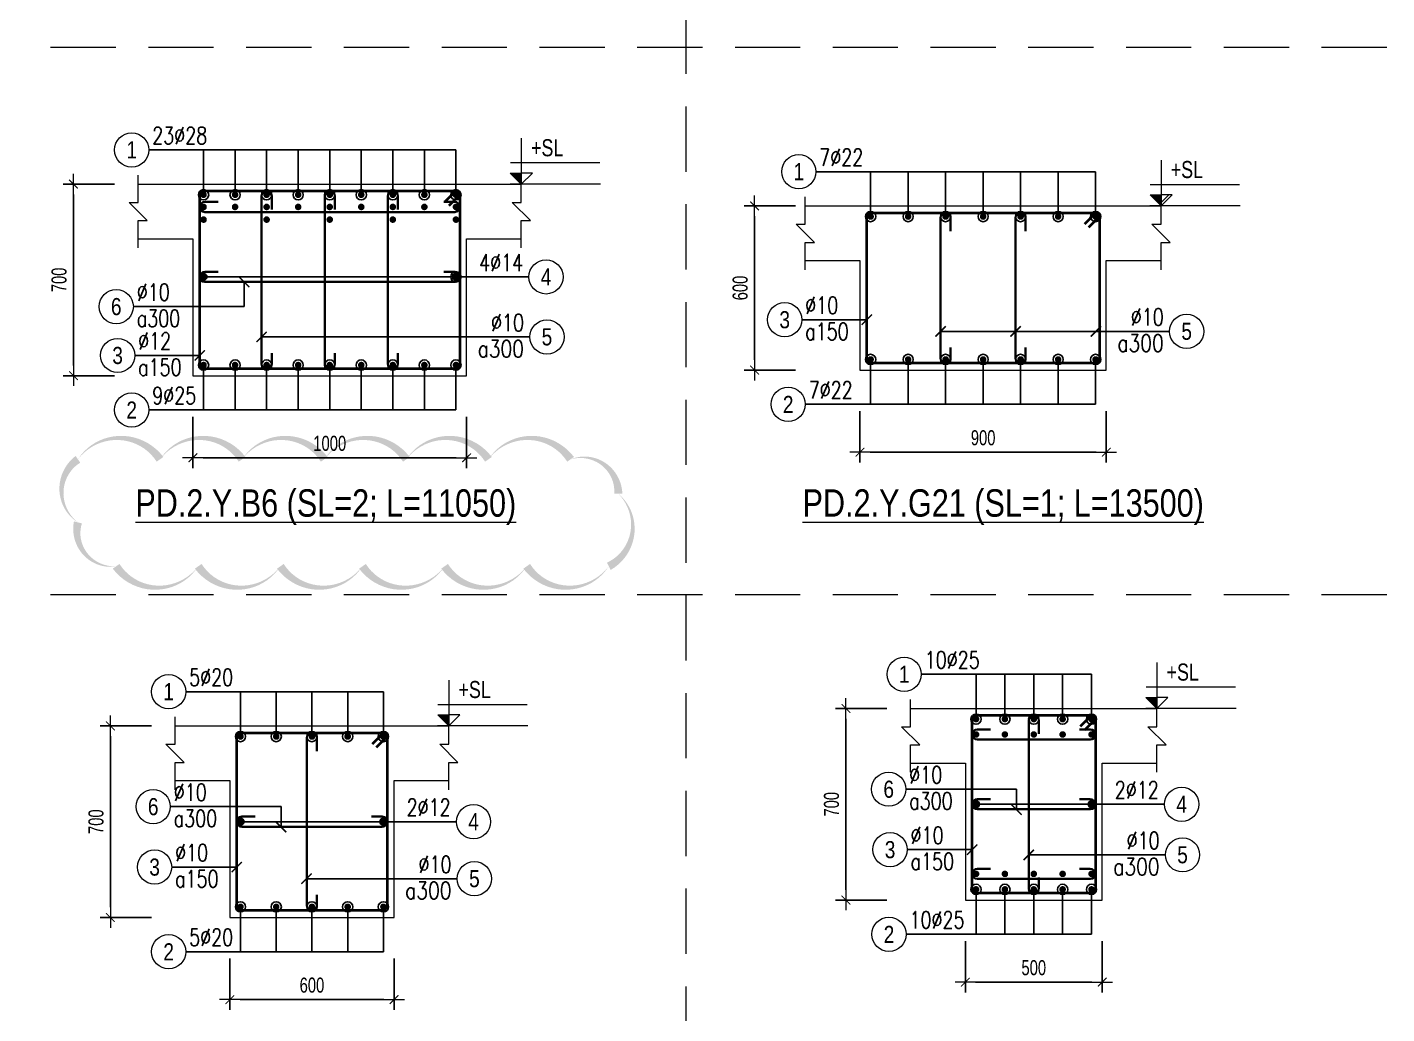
# Model space of a CAD drawing. Header units: millimetres. Extents: x 0 to 264070, y -218202 to 27271.
# Drawn here: x 259103 to 264070, y -177454 to -173849 of the extents above; entities that cross this region are included whole.
import ezdxf
from ezdxf.enums import TextEntityAlignment as Align

# ---------------------------------------------------------------- set-up
doc = ezdxf.new("R2010")
doc.units = ezdxf.units.MM
doc.header["$PDMODE"] = 3
doc.linetypes.add('HIDDEN2', pattern=[4.762499999999999, 3.175, -1.5875])
doc.layers.get('0').update_dxf_attribs({"lineweight": 20})
doc.layers.get('Defpoints').update_dxf_attribs({"color": 151, "lineweight": 9})
doc.layers.add('2020-08-14', color=6, linetype='Continuous', lineweight=20, plot=False)
for name, color, linetype, lineweight in [('NDC_S_ANNO', 7, 'Continuous', 20), ('NDC_S_CONTINUOUS', 3, 'Continuous', 20), ('NDC_S_DIM', 1, 'Continuous', 15), ('NDC_S_HIDDEN', 8, 'HIDDEN2', 13), ('NDC_S_REBAR', 4, 'Continuous', 35), ('NDC_S_STIRRUP', 4, 'Continuous', 40), ('NDC_S_TEXT SYMBOL', 7, 'Continuous', 20), ('NDC_S_THIN LINE', 8, 'Continuous', 9), ('NDC_S_VN TEXT', 7, 'Continuous', 20)]:
    doc.layers.add(name, color=color, linetype=linetype, lineweight=lineweight)
doc.styles.add('ARIAL', font='arial.ttf', dxfattribs={"width": 0.8})
doc.styles.add('NDC_ANNO', font='', dxfattribs={"width": 0.8})
doc.styles.add('NDC_DIM', font='', dxfattribs={"width": 0.75})
doc.styles.add('NDC_EN TXT', font='romans.shx', dxfattribs={"width": 0.8})
doc.styles.get('NDC_ANNO').set_extended_font_data('Dotum')
doc.styles.get('NDC_DIM').set_extended_font_data('Dotum')
doc.dimstyles.new('NDC_dim_25', dxfattribs={"dimscale": 25, "dimtxt": 2.2, "dimasz": 1.5, "dimexe": 1.5, "dimexo": 2.5, "dimgap": 1, "dimtad": 1, "dimdec": 0, "dimzin": 0, "dimdsep": 46, "dimtxsty": 'NDC_DIM', "dimblk": 'DIMMARK', "dimcen": 0.09, "dimdle": 1.2, "dimclrd": 1, "dimclre": 1, "dimclrt": 3, "dimadec": 0, "dimazin": 0, "dimtfac": 1, "dimtdec": 0, "dimtix": 1, "dimtofl": 0, "dimtmove": 0, "dimatfit": 3, "dimfxl": 6, "dimfxlon": 1, "dimtolj": 1, "dimtzin": 0, "dimarcsym": 0})

# ---------------------------------------------------------------- blocks, each defined once
blk = doc.blocks.new('kata_block_TD')
at = {"color": 6, "linetype": 'ByBlock', "lineweight": -2, "style": 'ARIAL', "width": 0.8}
blk.add_attdef('SECTDET2', text='', height=5, dxfattribs=at).set_placement((0, 7.970649532882817), align=Align.CENTER)
at = {"color": 0, "linetype": 'ByBlock', "lineweight": -2, "style": 'ARIAL', "width": 0.8}
blk.add_attdef('SECTDET1', text='', height=5, dxfattribs=at).set_placement((0, 1.470649532882817), align=Align.CENTER)
at = {"color": 3, "lineweight": 25, "style": 'ARIAL', "width": 0.8}
blk.add_attdef('SSCALE', text='', height=2.5, dxfattribs=at).set_placement((0, -3.998868953555331), align=Align.CENTER)
blk = doc.blocks.new('DIMMARK')
at = {"layer": 'NDC_S_DIM', "color": 1}
blk.add_line((-1.5, 0), (1, 0), dxfattribs=at)
at = {"layer": 'NDC_S_DIM', "color": 2, "const_width": 0.1}
blk.add_lwpolyline([(-0.4242640687119285, -0.4242640687119285), (0.4242640687119285, 0.4242640687119285)], dxfattribs=at)
blk = doc.blocks.new('kata_block_THEP')
at = {"layer": 'NDC_S_REBAR', "color": 0}
for p, q in [((-0.5, 0), (0.5, 0)), ((-0.3535533905960619, 0.353553390592424), (0.3535533905960619, -0.353553390592424)), ((0.3535533905960619, 0.353553390592424), (-0.3535533905960619, -0.353553390592424)), ((0, 0.5), (0, -0.5))]:
    blk.add_line(p, q, dxfattribs=at)
at = {"layer": 'NDC_S_REBAR', "color": 0, "const_width": 0.08333333333333334}
blk.add_lwpolyline([(-0.5, -1.818989403545856e-12, 1), (0.5000000000145519, -1.818989403545856e-12, 1), (-0.5, -1.818989403545856e-12, 1)], format="xyb", dxfattribs=at)
blk = doc.blocks.new('*D569')
at = {"layer": 'Defpoints', "color": 0, "transparency": 16777216}
for p in [(262266.1835062182, -174501.6922493996), (261760.1835062182, -175101.6922493996), (262266.1835062182, -175101.6922493996)]:
    blk.add_point(p, dxfattribs=at)
at = {"layer": 'NDC_S_DIM', "color": 1, "lineweight": -2, "transparency": 16777216}
for p, q in [((261910.1835062182, -174501.6922493996), (261722.6835062182, -174501.6922493996)), ((261760.1835062182, -174539.1922493996), (261760.1835062182, -175064.1922493996)), ((261910.1835062182, -175101.6922493996), (261722.6835062182, -175101.6922493996))]:
    blk.add_line(p, q, dxfattribs=at)
at = {"layer": 'NDC_S_DIM', "color": 1, "lineweight": -2, "transparency": 16777216, "xscale": 37.5, "yscale": 37.5, "zscale": 37.5}
for p, rotation in [((261760.1835062182, -174501.6922493996), 90), ((261760.1835062182, -175101.6922493996), 270)]:
    blk.add_blockref('DIMMARK', p, dxfattribs=dict(at, rotation=rotation))
at = {"layer": 'NDC_S_DIM', "color": 3, "transparency": 16777216, "insert": (261707.6835062182, -174801.6922493996), "char_height": 55.00000000000001, "attachment_point": 5, "rotation": 90, "style": 'NDC_DIM'}
blk.add_mtext('\\A1;600', dxfattribs=at)
blk = doc.blocks.new('*D570')
at = {"layer": 'Defpoints', "color": 0, "transparency": 16777216}
for p in [(262145.1677526822, -175101.6922493996), (263045.1677526822, -175101.6922493996), (263045.1677526822, -175401.6922493996)]:
    blk.add_point(p, dxfattribs=at)
at = {"layer": 'NDC_S_DIM', "color": 1, "lineweight": -2, "transparency": 16777216}
for p, q in [((262145.1677526822, -175251.6922493996), (262145.1677526822, -175439.1922493996)), ((263045.1677526822, -175251.6922493996), (263045.1677526822, -175439.1922493996)), ((262182.6677526822, -175401.6922493996), (263007.6677526822, -175401.6922493996))]:
    blk.add_line(p, q, dxfattribs=at)
at = {"layer": 'NDC_S_DIM', "color": 1, "lineweight": -2, "transparency": 16777216, "xscale": 37.5, "yscale": 37.5, "zscale": 37.5, "rotation": 180}
blk.add_blockref('DIMMARK', (262145.1677526822, -175401.6922493996), dxfattribs=at)
at = {"layer": 'NDC_S_DIM', "color": 1, "lineweight": -2, "transparency": 16777216, "xscale": 37.5, "yscale": 37.5, "zscale": 37.5}
blk.add_blockref('DIMMARK', (263045.1677526822, -175401.6922493996), dxfattribs=at)
at = {"layer": 'NDC_S_DIM', "color": 3, "transparency": 16777216, "insert": (262595.1677526822, -175349.1922493996), "char_height": 55.00000000000001, "attachment_point": 5, "style": 'NDC_DIM'}
blk.add_mtext('\\A1;900', dxfattribs=at)
blk = doc.blocks.new('kata_block_CT')
at = {"layer": 'NDC_S_ANNO'}
blk.add_hatch(color=3, dxfattribs=at).paths.add_polyline_path([(0, 1.596954857557648), (-1.612010908633238, 1.596954857557648), (0, 0)])
at = {"layer": 'NDC_S_ANNO', "ltscale": 50}
h = blk.add_hatch(dxfattribs=at)
h.set_pattern_fill('ANSI31', color=256, scale=1.406250541793835, style=0)
h.set_pattern_definition([(45.00000000000001, (0, 5.456968210637569e-12), (-3.157122508925224, 3.157122508925225), [])])
h.paths.add_polyline_path([(0, 1.596954857557648), (0, 0), (1.612010908924276, 1.596954857557648)])
for p, q in [((-1.592704896858777, 3.140833880479477), (11.46947077315417, 3.140833880479477)), ((11.56125648126181, 5.456968210637569e-12), (-1.63869572513795, 5.456968210637569e-12))]:
    blk.add_line(p, q, dxfattribs=at)
for points in [[(0, 6.69495074864426), (0, 0)], [(0, 0), (-1.612010908924276, 1.596954857557648), (0, 1.596954857557648)], [(0, 0), (1.612010908924276, 1.596954857557648), (0, 1.596954857557648)]]:
    blk.add_lwpolyline(points, dxfattribs=at)
at = {"layer": 'NDC_S_ANNO', "color": 8, "ltscale": 50}
blk.add_lwpolyline([(0, 0), (-1.612010908633238, 1.596954857557648), (0, 1.596954857557648)], dxfattribs=at)
at = {"layer": 'NDC_S_TEXT SYMBOL', "color": 3, "style": 'NDC_ANNO', "width": 0.8}
blk.add_attdef('CT', (1.409564409346785, 4.068271311703938), '', height=2.5, dxfattribs=at)
blk = doc.blocks.new('*U321')
blk.add_circle((2.5, 0), 2.5)
at = {"layer": 'NDC_S_VN TEXT', "color": 3, "style": 'NDC_EN TXT'}
for tag, width, p in [('DK2', 0.75, (-0.85, 0.8455043070534884)), ('KC2', 0.8, (-0.85, -2.972544307831413))]:
    blk.add_attdef(tag, text='', height=2.5, dxfattribs=dict(at, width=width)).set_placement(p, align=Align.RIGHT)
at = {"layer": 'NDC_S_VN TEXT', "color": 7, "style": 'ARIAL', "width": 0.8}
blk.add_attdef('SH3', text='', height=2.5, dxfattribs=at).set_placement((2.5, 0), align=Align.MIDDLE)
blk = doc.blocks.new('*U241')
blk.add_circle((-2.5, 0), 2.5)
at = {"layer": 'NDC_S_VN TEXT', "color": 3, "style": 'NDC_EN TXT', "width": 0.75}
for tag, p in [('DK1', (0.5, 0.8455043070534884)), ('KC1', (0.5, -2.972544307831413))]:
    blk.add_attdef(tag, p, '', height=2.5, dxfattribs=at)
at = {"layer": 'NDC_S_VN TEXT', "color": 7, "style": 'ARIAL', "width": 0.8}
blk.add_attdef('SH2', text='', height=2.5, dxfattribs=at).set_placement((-2.5, 0), align=Align.MIDDLE)
blk = doc.blocks.new('*U240')
blk.add_circle((-2.5, 0), 2.5)
at = {"layer": 'NDC_S_VN TEXT', "color": 3, "style": 'NDC_EN TXT', "width": 0.75}
blk.add_attdef('DK1', (0.5, 0.8455043070534884), '', height=2.5, dxfattribs=at)
at = {"layer": 'NDC_S_VN TEXT', "color": 7, "style": 'ARIAL', "width": 0.8}
blk.add_attdef('SH2', text='', height=2.5, dxfattribs=at).set_placement((-2.5, 0), align=Align.MIDDLE)
blk = doc.blocks.new('*D577')
at = {"layer": 'Defpoints', "color": 0, "transparency": 16777216}
for p in [(259843.0590157719, -177101.6922493973), (260443.0590157719, -177101.6922493973), (260443.0590157719, -177401.6922493973)]:
    blk.add_point(p, dxfattribs=at)
at = {"layer": 'NDC_S_DIM', "color": 1, "lineweight": -2, "transparency": 16777216}
for p, q in [((259843.0590157719, -177251.6922493973), (259843.0590157719, -177439.1922493973)), ((260443.0590157719, -177251.6922493973), (260443.0590157719, -177439.1922493973)), ((259880.5590157719, -177401.6922493973), (260405.5590157719, -177401.6922493973))]:
    blk.add_line(p, q, dxfattribs=at)
at = {"layer": 'NDC_S_DIM', "color": 1, "lineweight": -2, "transparency": 16777216, "xscale": 37.5, "yscale": 37.5, "zscale": 37.5, "rotation": 180}
blk.add_blockref('DIMMARK', (259843.0590157719, -177401.6922493973), dxfattribs=at)
at = {"layer": 'NDC_S_DIM', "color": 1, "lineweight": -2, "transparency": 16777216, "xscale": 37.5, "yscale": 37.5, "zscale": 37.5}
blk.add_blockref('DIMMARK', (260443.0590157719, -177401.6922493973), dxfattribs=at)
at = {"layer": 'NDC_S_DIM', "color": 3, "transparency": 16777216, "insert": (260143.0590157719, -177349.1922493973), "char_height": 55.00000000000001, "attachment_point": 5, "style": 'NDC_DIM'}
blk.add_mtext('\\A1;600', dxfattribs=at)
blk = doc.blocks.new('*D578')
at = {"layer": 'Defpoints', "color": 0, "transparency": 16777216}
for p in [(259912.7321403162, -176401.6922493973), (259406.7321403162, -177101.6922493973), (259912.7321403162, -177101.6922493973)]:
    blk.add_point(p, dxfattribs=at)
at = {"layer": 'NDC_S_DIM', "color": 1, "lineweight": -2, "transparency": 16777216}
for p, q in [((259556.7321403162, -176401.6922493973), (259369.2321403162, -176401.6922493973)), ((259406.7321403162, -176439.1922493973), (259406.7321403162, -177064.1922493973)), ((259556.7321403162, -177101.6922493973), (259369.2321403162, -177101.6922493973))]:
    blk.add_line(p, q, dxfattribs=at)
at = {"layer": 'NDC_S_DIM', "color": 1, "lineweight": -2, "transparency": 16777216, "xscale": 37.5, "yscale": 37.5, "zscale": 37.5}
for p, rotation in [((259406.7321403162, -176401.6922493973), 90), ((259406.7321403162, -177101.6922493973), 270)]:
    blk.add_blockref('DIMMARK', p, dxfattribs=dict(at, rotation=rotation))
at = {"layer": 'NDC_S_DIM', "color": 3, "transparency": 16777216, "insert": (259354.2321403163, -176751.6922493973), "char_height": 55.00000000000001, "attachment_point": 5, "rotation": 90, "style": 'NDC_DIM'}
blk.add_mtext('\\A1;700', dxfattribs=at)
blk = doc.blocks.new('*U239')
blk.add_circle((2.5, 0), 2.5)
at = {"layer": 'NDC_S_VN TEXT', "color": 3, "style": 'NDC_EN TXT', "width": 0.75}
blk.add_attdef('DK2', text='', height=2.5, dxfattribs=at).set_placement((-0.85, 0.8455043070534884), align=Align.RIGHT)
at = {"layer": 'NDC_S_VN TEXT', "color": 7, "style": 'ARIAL', "width": 0.8}
blk.add_attdef('SH3', text='', height=2.5, dxfattribs=at).set_placement((2.5, 0), align=Align.MIDDLE)
blk = doc.blocks.new('*D750')
at = {"layer": 'Defpoints', "color": 0, "transparency": 16777216}
for p in [(262530.1817572876, -177037.986187383), (263030.1817572876, -177037.986187383), (263030.1817572876, -177337.986187383)]:
    blk.add_point(p, dxfattribs=at)
at = {"layer": 'NDC_S_DIM', "color": 1, "lineweight": -2, "transparency": 16777216}
for p, q in [((262530.1817572876, -177187.986187383), (262530.1817572876, -177375.486187383)), ((263030.1817572876, -177187.986187383), (263030.1817572876, -177375.486187383)), ((262567.6817572876, -177337.986187383), (262992.6817572876, -177337.986187383))]:
    blk.add_line(p, q, dxfattribs=at)
at = {"layer": 'NDC_S_DIM', "color": 1, "lineweight": -2, "transparency": 16777216, "xscale": 37.5, "yscale": 37.5, "zscale": 37.5, "rotation": 180}
blk.add_blockref('DIMMARK', (262530.1817572876, -177337.986187383), dxfattribs=at)
at = {"layer": 'NDC_S_DIM', "color": 1, "lineweight": -2, "transparency": 16777216, "xscale": 37.5, "yscale": 37.5, "zscale": 37.5}
blk.add_blockref('DIMMARK', (263030.1817572876, -177337.986187383), dxfattribs=at)
at = {"layer": 'NDC_S_DIM', "color": 3, "transparency": 16777216, "insert": (262780.1817572876, -177285.486187383), "char_height": 55.00000000000001, "attachment_point": 5, "style": 'NDC_DIM'}
blk.add_mtext('\\A1;500', dxfattribs=at)
blk = doc.blocks.new('*D751')
at = {"layer": 'Defpoints', "color": 0, "transparency": 16777216}
for p in [(262599.854881832, -176337.986187383), (262093.854881832, -177037.986187383), (262599.854881832, -177037.986187383)]:
    blk.add_point(p, dxfattribs=at)
at = {"layer": 'NDC_S_DIM', "color": 1, "lineweight": -2, "transparency": 16777216}
for p, q in [((262243.854881832, -176337.986187383), (262056.354881832, -176337.986187383)), ((262093.854881832, -176375.486187383), (262093.854881832, -177000.486187383)), ((262243.854881832, -177037.986187383), (262056.354881832, -177037.986187383))]:
    blk.add_line(p, q, dxfattribs=at)
at = {"layer": 'NDC_S_DIM', "color": 1, "lineweight": -2, "transparency": 16777216, "xscale": 37.5, "yscale": 37.5, "zscale": 37.5}
for p, rotation in [((262093.854881832, -176337.986187383), 90), ((262093.854881832, -177037.986187383), 270)]:
    blk.add_blockref('DIMMARK', p, dxfattribs=dict(at, rotation=rotation))
at = {"layer": 'NDC_S_DIM', "color": 3, "transparency": 16777216, "insert": (262041.354881832, -176687.986187383), "char_height": 55.00000000000001, "attachment_point": 5, "rotation": 90, "style": 'NDC_DIM'}
blk.add_mtext('\\A1;700', dxfattribs=at)
blk = doc.blocks.new('*D924')
at = {"layer": 'Defpoints', "color": 0, "transparency": 16777216}
for p in [(259707.9868577723, -175122.1184433105), (260707.9868577723, -175122.1184433105), (260707.9868577723, -175422.1184433105)]:
    blk.add_point(p, dxfattribs=at)
at = {"layer": 'NDC_S_DIM', "color": 1, "lineweight": -2, "transparency": 16777216}
for p, q in [((259707.9868577723, -175272.1184433105), (259707.9868577723, -175459.6184433105)), ((260707.9868577723, -175272.1184433105), (260707.9868577723, -175459.6184433105)), ((259745.4868577723, -175422.1184433105), (260670.4868577723, -175422.1184433105))]:
    blk.add_line(p, q, dxfattribs=at)
at = {"layer": 'NDC_S_DIM', "color": 1, "lineweight": -2, "transparency": 16777216, "xscale": 37.5, "yscale": 37.5, "zscale": 37.5, "rotation": 180}
blk.add_blockref('DIMMARK', (259707.9868577723, -175422.1184433105), dxfattribs=at)
at = {"layer": 'NDC_S_DIM', "color": 1, "lineweight": -2, "transparency": 16777216, "xscale": 37.5, "yscale": 37.5, "zscale": 37.5}
blk.add_blockref('DIMMARK', (260707.9868577723, -175422.1184433105), dxfattribs=at)
at = {"layer": 'NDC_S_DIM', "color": 3, "transparency": 16777216, "insert": (260207.9868577723, -175369.6184433105), "char_height": 55.00000000000001, "attachment_point": 5, "style": 'NDC_DIM'}
blk.add_mtext('\\A1;1000', dxfattribs=at)
blk = doc.blocks.new('*D925')
at = {"layer": 'Defpoints', "color": 0, "transparency": 16777216}
for p in [(259777.6599823166, -174422.1184433105), (259271.6599823166, -175122.1184433105), (259777.6599823166, -175122.1184433105)]:
    blk.add_point(p, dxfattribs=at)
at = {"layer": 'NDC_S_DIM', "color": 1, "lineweight": -2, "transparency": 16777216}
for p, q in [((259421.6599823166, -174422.1184433105), (259234.1599823166, -174422.1184433105)), ((259271.6599823166, -174459.6184433105), (259271.6599823166, -175084.6184433105)), ((259421.6599823166, -175122.1184433105), (259234.1599823166, -175122.1184433105))]:
    blk.add_line(p, q, dxfattribs=at)
at = {"layer": 'NDC_S_DIM', "color": 1, "lineweight": -2, "transparency": 16777216, "xscale": 37.5, "yscale": 37.5, "zscale": 37.5}
for p, rotation in [((259271.6599823166, -174422.1184433105), 90), ((259271.6599823166, -175122.1184433105), 270)]:
    blk.add_blockref('DIMMARK', p, dxfattribs=dict(at, rotation=rotation))
at = {"layer": 'NDC_S_DIM', "color": 3, "transparency": 16777216, "insert": (259219.1599823166, -174772.1184433105), "char_height": 55.00000000000001, "attachment_point": 5, "rotation": 90, "style": 'NDC_DIM'}
blk.add_mtext('\\A1;700', dxfattribs=at)

msp = doc.modelspace()

# ---------------------------------------------------------------- linework, layer by layer
at = {"layer": '2020-08-14'}
msp.add_lwpolyline([(259287.9675396252, -175427.6223023203, 0, 30, -0.52056705), (259587.9675396252, -175427.6223023203, 0, 30, -0.52056705), (259887.9675396252, -175427.6223023203, 0, 30, -0.52056705), (260187.9675396252, -175427.6223023203, 0, 30, -0.52056705), (260487.9675396252, -175427.6223023203, 0, 30, -0.52056705), (260787.9675396252, -175427.6223023203, 0, 30, -0.52056705), (261087.9675396252, -175427.6223023203, 0, 30, -0.52056705), (261262.2991455467, -175553.2906963988, 0, 30, -0.52056705), (261227.5787926471, -175818.5703434992, 0, 30, -0.52056705), (260927.5787926471, -175818.5703434992, 0, 30, -0.52056705), (260627.5787926471, -175818.5703434992, 0, 30, -0.52056705), (260327.5787926471, -175818.5703434992, 0, 30, -0.52056705), (260027.5787926471, -175818.5703434992, 0, 30, -0.52056705), (259727.5787926471, -175818.5703434992, 0, 30, -0.52056705), (259427.5787926471, -175818.5703434992, 0, 30, -0.52056705), (259287.9675396252, -175658.1815965211, 0, 30, -0.52056705)], format="xyseb", close=True, dxfattribs=at)
at = {"layer": 'NDC_S_CONTINUOUS'}
for points in [[(259507.9868577723, -174422.1184433105), (259707.9868577723, -174422.1184433105), (259707.9868577723, -174422.1184433105), (260707.9868577723, -174422.1184433105), (260707.9868577723, -174422.1184433105), (260907.9868577723, -174422.1184433105)], [(261945.1677526822, -174501.6922493996), (262145.1677526822, -174501.6922493996), (262145.1677526822, -174501.6922493996), (263045.1677526822, -174501.6922493996), (263045.1677526822, -174501.6922493996), (263245.1677526822, -174501.6922493996)], [(259507.9868577723, -174622.1184433105), (259707.9868577723, -174622.1184433105), (259707.9868577723, -175122.1184433105), (260707.9868577723, -175122.1184433105), (260707.9868577723, -174622.1184433105), (260907.9868577723, -174622.1184433105)], [(261945.1677526822, -174701.6922493996), (262145.1677526822, -174701.6922493996), (262145.1677526822, -175101.6922493996), (263045.1677526822, -175101.6922493996), (263045.1677526822, -174701.6922493996), (263245.1677526822, -174701.6922493996)], [(262330.1817572876, -176337.986187383), (262530.1817572876, -176337.986187383), (262530.1817572876, -176337.986187383), (263030.1817572876, -176337.986187383), (263030.1817572876, -176337.986187383), (263230.1817572876, -176337.986187383)], [(259643.0590157719, -176401.6922493973), (259843.0590157719, -176401.6922493973), (259843.0590157719, -176401.6922493973), (260443.0590157719, -176401.6922493973), (260443.0590157719, -176401.6922493973), (260643.0590157719, -176401.6922493973)], [(262330.1817572876, -176537.986187383), (262530.1817572876, -176537.986187383), (262530.1817572876, -177037.986187383), (263030.1817572876, -177037.986187383), (263030.1817572876, -176537.986187383), (263230.1817572876, -176537.986187383)], [(259643.0590157719, -176601.6922493973), (259843.0590157719, -176601.6922493973), (259843.0590157719, -177101.6922493973), (260443.0590157719, -177101.6922493973), (260443.0590157719, -176601.6922493973), (260643.0590157719, -176601.6922493973)]]:
    msp.add_lwpolyline(points, dxfattribs=at)
at = {"layer": 'NDC_S_HIDDEN', "ltscale": 75}
for p, q in [((261508.4511111933, -165923.3971106931), (261508.4511111933, -179923.3971106772)), ((264069.962048562, -173923.397110684), (246139.3854869821, -173923.397110684)), ((264069.962048562, -175923.3971106817), (251262.4073617192, -175923.3971106817))]:
    msp.add_line(p, q, dxfattribs=at)
at = {"layer": 'NDC_S_REBAR'}
for points in [[(259995.9188577723, -174514.4631332438), (259995.9188577723, -174465.549963434, 0.9999999999999999), (259959.0548577722, -174465.549963434), (259959.0548577722, -175078.6864433104, 0.9999999999999999), (259995.9188577723, -175078.6864433104), (259995.9188577723, -175039.4295523016, -0.414213562)], [(260226.4188577723, -174514.4631332438), (260226.4188577723, -174465.549963434, 0.9999999999999999), (260189.5548577722, -174465.549963434), (260189.5548577722, -175078.6864433104, 0.9999999999999999), (260226.4188577723, -175078.6864433104), (260226.4188577723, -175039.4295523016, -0.414213562)], [(260456.9188577724, -174514.4631332438), (260456.9188577724, -174465.549963434, 0.9999999999999999), (260420.0548577724, -174465.549963434), (260420.0548577724, -175078.6864433105, 0.9999999999999999), (260456.9188577724, -175078.6864433105), (260456.9188577724, -175039.4295523016, -0.414213562)], [(259800.3320275821, -174487.167468859), (259751.4188577723, -174487.167468859, 0.9999999999999999), (259751.4188577723, -174524.0314688591), (260664.5548577722, -174524.0314688591, 0.9999999999999999), (260664.5548577722, -174487.167468859), (260625.2979667634, -174487.167468859, -0.414213562)], [(262476.4667491676, -174594.0369393329), (262476.4667491676, -174545.1237695231, 0.9999999999999999), (262439.6027491676, -174545.1237695231), (262439.6027491676, -175058.2602493995, 0.9999999999999999), (262476.4667491676, -175058.2602493995), (262476.4667491676, -175019.0033583907, -0.414213562)], [(262750.4667491676, -174594.0369393329), (262750.4667491676, -174545.1237695231, 0.9999999999999999), (262713.6027491676, -174545.1237695231), (262713.6027491676, -175058.2602493995, 0.9999999999999999), (262750.4667491676, -175058.2602493995), (262750.4667491676, -175019.0033583907, -0.414213562)], [(259800.3320275821, -174742.6864433105), (259751.4188577723, -174742.6864433105, 0.9999999999999999), (259751.4188577723, -174779.5504433106), (260664.5548577722, -174779.5504433106, 0.9999999999999999), (260664.5548577722, -174742.6864433105), (260625.2979667634, -174742.6864433105, -0.414213562)], [(262798.6137572877, -176430.3308773163), (262798.6137572877, -176381.4177075065, 0.9999999999999999), (262761.7497572876, -176381.4177075065), (262761.7497572876, -176994.5541873829, 0.9999999999999999), (262798.6137572877, -176994.5541873829), (262798.6137572877, -176955.2972963741, -0.414213562)], [(260161.429057866, -176494.0369393306), (260161.429057866, -176445.1237695208, 0.9999999999999999), (260124.565057866, -176445.1237695208), (260124.565057866, -177058.2602493972, 0.9999999999999999), (260161.429057866, -177058.2602493972), (260161.429057866, -177019.0033583884, -0.414213562)], [(262622.5269270975, -176414.61171078), (262573.6137572877, -176414.61171078, 0.9999999999999999), (262573.6137572877, -176451.47571078), (262986.7497572876, -176451.47571078, 0.9999999999999999), (262986.7497572876, -176414.61171078), (262947.4928662788, -176414.61171078, -0.414213562)], [(262622.5269270975, -176669.554187383), (262573.6137572877, -176669.554187383, 0.9999999999999999), (262573.6137572877, -176706.418187383), (262986.7497572876, -176706.418187383, 0.9999999999999999), (262986.7497572876, -176669.554187383), (262947.4928662788, -176669.554187383, -0.414213562)], [(259935.4041855818, -176733.2602493973), (259886.491015772, -176733.2602493973, 0.9999999999999999), (259886.491015772, -176770.1242493973), (260399.6270157719, -176770.1242493973, 0.9999999999999999), (260399.6270157719, -176733.2602493973), (260360.3701247631, -176733.2602493973, -0.414213562)], [(262622.5269270975, -176924.0538799067), (262573.6137572877, -176924.0538799067, 0.9999999999999999), (262573.6137572877, -176960.9178799068), (262986.7497572876, -176960.9178799068, 0.9999999999999999), (262986.7497572876, -176924.0538799067), (262947.4928662788, -176924.0538799067, -0.414213562)]]:
    msp.add_lwpolyline(points, format="xyb", dxfattribs=at)
at = {"layer": 'NDC_S_STIRRUP'}
for points in [[(260628.9868577723, -174487.1184433105), (260668.9868577723, -174447.1184433105, -0.414213562), (260682.9868577723, -174461.1184433105), (260682.9868577723, -175083.1184433105, -0.414213562), (260668.9868577723, -175097.1184433105), (259746.9868577723, -175097.1184433105, -0.414213562), (259732.9868577723, -175083.1184433105), (259732.9868577723, -174461.1184433105, -0.414213562), (259746.9868577723, -174447.1184433105), (260668.9868577723, -174447.1184433105, -0.414213562), (260682.9868577723, -174461.1184433105), (260642.9868577723, -174501.1184433105)], [(262966.1677526822, -174566.6922493996), (263006.1677526822, -174526.6922493996, -0.414213562), (263020.1677526822, -174540.6922493996), (263020.1677526822, -175062.6922493996, -0.414213562), (263006.1677526822, -175076.6922493996), (262184.1677526822, -175076.6922493996, -0.414213562), (262170.1677526822, -175062.6922493996), (262170.1677526822, -174540.6922493996, -0.414213562), (262184.1677526822, -174526.6922493996), (263006.1677526822, -174526.6922493996, -0.414213562), (263020.1677526822, -174540.6922493996), (262980.1677526822, -174580.6922493996)], [(262951.1817572876, -176402.986187383), (262991.1817572876, -176362.986187383, -0.414213562), (263005.1817572876, -176376.986187383), (263005.1817572876, -176998.986187383, -0.414213562), (262991.1817572876, -177012.986187383), (262569.1817572876, -177012.986187383, -0.414213562), (262555.1817572876, -176998.986187383), (262555.1817572876, -176376.986187383, -0.414213562), (262569.1817572876, -176362.986187383), (262991.1817572876, -176362.986187383, -0.414213562), (263005.1817572876, -176376.986187383), (262965.1817572876, -176416.986187383)], [(260364.0590157719, -176466.6922493973), (260404.0590157719, -176426.6922493973, -0.414213562), (260418.0590157719, -176440.6922493973), (260418.0590157719, -177062.6922493973, -0.414213562), (260404.0590157719, -177076.6922493973), (259882.0590157719, -177076.6922493973, -0.414213562), (259868.0590157719, -177062.6922493973), (259868.0590157719, -176440.6922493973, -0.414213562), (259882.0590157719, -176426.6922493973), (260404.0590157719, -176426.6922493973, -0.414213562), (260418.0590157719, -176440.6922493973), (260378.0590157719, -176480.6922493973)]]:
    msp.add_lwpolyline(points, format="xyb", dxfattribs=at)
at = {"layer": 'NDC_S_THIN LINE'}
for points in [[(259507.9868577723, -174655.4517766438), (259507.9868577723, -174555.4517766438), (259541.3201911056, -174555.4517766438), (259474.6535244389, -174488.7851099772), (259507.9868577723, -174488.7851099772), (259507.9868577723, -174388.7851099772)], [(260907.9868577723, -174655.4517766438), (260907.9868577723, -174555.4517766438), (260941.3201911056, -174555.4517766438), (260874.6535244389, -174488.7851099772), (260907.9868577723, -174488.7851099772), (260907.9868577723, -174388.7851099772)], [(261945.1677526822, -174735.0255827329), (261945.1677526822, -174635.0255827329), (261978.5010860155, -174635.0255827329), (261911.8344193489, -174568.3589160662), (261945.1677526822, -174568.3589160662), (261945.1677526822, -174468.3589160662)], [(263245.1677526822, -174735.0255827329), (263245.1677526822, -174635.0255827329), (263278.5010860155, -174635.0255827329), (263211.8344193489, -174568.3589160662), (263245.1677526822, -174568.3589160662), (263245.1677526822, -174468.3589160662)], [(262330.1817572876, -176571.3195207163), (262330.1817572876, -176471.3195207163), (262363.515090621, -176471.3195207163), (262296.8484239543, -176404.6528540496), (262330.1817572876, -176404.6528540496), (262330.1817572876, -176304.6528540496)], [(263230.1817572876, -176571.3195207163), (263230.1817572876, -176471.3195207163), (263263.515090621, -176471.3195207163), (263196.8484239543, -176404.6528540496), (263230.1817572876, -176404.6528540496), (263230.1817572876, -176304.6528540496)], [(259643.0590157719, -176635.0255827306), (259643.0590157719, -176535.0255827306), (259676.3923491053, -176535.0255827306), (259609.7256824386, -176468.3589160639), (259643.059015772, -176468.3589160639), (259643.059015772, -176368.3589160639)], [(260643.0590157719, -176635.0255827306), (260643.0590157719, -176535.0255827306), (260676.3923491053, -176535.0255827306), (260609.7256824386, -176468.3589160639), (260643.059015772, -176468.3589160639), (260643.059015772, -176368.3589160639)]]:
    msp.add_lwpolyline(points, dxfattribs=at)

# ---------------------------------------------------------------- block references
at = {"layer": 'NDC_S_REBAR', "xscale": 22, "yscale": 22, "zscale": 22}
for p in [(259746.9868577723, -174461.1184433105), (259862.2368577723, -174461.1184433105), (259977.4868577723, -174461.1184433105), (260092.7368577723, -174461.1184433105), (260207.9868577723, -174461.1184433105), (260323.2368577723, -174461.1184433105), (260438.4868577723, -174461.1184433105), (260553.7368577723, -174461.1184433105), (260668.9868577723, -174461.1184433105), (259746.9868577723, -174505.599468859), (259862.2368577723, -174505.599468859), (259977.4868577723, -174505.599468859), (260092.7368577723, -174505.599468859), (260207.9868577723, -174505.599468859), (260323.2368577723, -174505.599468859), (260438.4868577723, -174505.599468859), (260553.7368577723, -174505.599468859), (260668.9868577723, -174505.599468859), (259746.9868577723, -174551.891235975), (259977.4868577723, -174551.891235975), (260207.9868577723, -174551.891235975), (260438.4868577723, -174551.891235975), (260668.9868577723, -174551.891235975), (262321.1677526822, -174540.6922493996), (262458.1677526822, -174540.6922493996), (262595.1677526822, -174540.6922493996), (262732.1677526822, -174540.6922493996), (262869.1677526822, -174540.6922493996), (263006.1677526822, -174540.6922493996), (259746.9868577723, -174761.1184433105), (260668.9868577723, -174761.1184433105), (259746.9868577723, -175083.1184433105), (259862.2368577723, -175083.1184433105), (259977.4868577723, -175083.1184433105), (260092.7368577723, -175083.1184433105), (260207.9868577723, -175083.1184433105), (260323.2368577723, -175083.1184433105), (260438.4868577723, -175083.1184433105), (260553.7368577723, -175083.1184433105), (260668.9868577723, -175083.1184433105), (262321.1677526822, -175062.6922493996), (262458.1677526822, -175062.6922493996), (262595.1677526822, -175062.6922493996), (262732.1677526822, -175062.6922493996), (262869.1677526822, -175062.6922493996), (263006.1677526822, -175062.6922493996), (262569.1817572876, -176376.986187383), (262991.1817572876, -176376.986187383), (260012.5590157719, -176440.6922493973), (260143.0590157719, -176440.6922493973), (260273.5590157719, -176440.6922493973), (260404.0590157719, -176440.6922493973), (262569.1817572876, -176433.04371078), (262991.1817572876, -176433.04371078), (262569.1817572876, -176687.986187383), (262991.1817572876, -176687.986187383), (260404.0590157719, -176751.6922493973), (262569.1817572876, -176942.4858799067), (262674.6817572876, -176942.4858799067), (262780.1817572876, -176942.4858799067), (262885.6817572876, -176942.4858799067), (262991.1817572876, -176942.4858799067), (262569.1817572876, -176998.986187383), (262674.6817572876, -176998.986187383), (262780.1817572876, -176998.986187383), (262885.6817572876, -176998.986187383), (262991.1817572876, -176998.986187383), (260012.5590157719, -177062.6922493973), (260143.0590157719, -177062.6922493973), (260273.5590157719, -177062.6922493973), (260404.0590157719, -177062.6922493973)]:
    msp.add_blockref('kata_block_THEP', p, dxfattribs=at)
at = {"layer": 'NDC_S_REBAR', "color": 3, "xscale": 22, "yscale": 22, "zscale": 22}
for p in [(262184.1677526822, -174540.6922493996), (262184.1677526822, -175062.6922493996), (259882.0590157719, -176440.6922493973), (259882.0590157719, -176751.6922493973), (259882.0590157719, -177062.6922493973)]:
    msp.add_blockref('kata_block_THEP', p, dxfattribs=at)
at = {"layer": 'NDC_S_REBAR', "xscale": -22, "yscale": 22, "zscale": 22, "rotation": 180}
for p in [(262674.6817572876, -176376.986187383), (262780.1817572876, -176376.986187383), (262885.6817572876, -176376.986187383), (262674.6817572876, -176433.04371078), (262780.1817572876, -176433.04371078), (262885.6817572876, -176433.04371078)]:
    msp.add_blockref('kata_block_THEP', p, dxfattribs=at)
at = {"layer": 'NDC_S_THIN LINE', "xscale": 25, "yscale": 25, "zscale": 25}
for name, p, values in [('*U240', (259546.9868577723, -174297.1184433105), {'SH2': '1', 'DK1': '23%%c28'}), ('*U240', (261984.1677526822, -174376.6922493996), {'SH2': '1', 'DK1': '7%%c22'}), ('*U239', (260935.8771015698, -174761.1184433105), {'SH3': '4', 'DK2': '4%%c14'}), ('*U241', (259490.4868577721, -174869.6098100976), {'SH2': '6', 'DK1': '%%c10', 'KC1': 'a300'}), ('*U241', (261932.6677526822, -174917.5129200091), {'SH2': '3', 'DK1': '%%c10', 'KC1': 'a150'}), ('*U321', (260939.0430566365, -174980.5855714898), {'SH3': '5', 'DK2': '%%c10', 'KC2': 'a300'}), ('*U321', (263276.2239515464, -174960.1593775789), {'SH3': '5', 'DK2': '%%c10', 'KC2': 'a300'}), ('*U241', (259495.4868577723, -175048.084512079), {'SH2': '3', 'DK1': '%%c12', 'KC1': 'a150'}), ('*U240', (261945.3960939594, -175226.6922493996), {'SH2': '2', 'DK1': '7%%c22'}), ('*U240', (259546.9868577723, -175247.1184433105), {'SH2': '2', 'DK1': '9%%c25'}), ('*U240', (262369.1817572876, -176212.986187383), {'SH2': '1', 'DK1': '10%%c25'}), ('*U240', (259682.0590157719, -176276.6922493973), {'SH2': '1', 'DK1': '5%%c20'}), ('*U241', (262312.6817572876, -176632.986187383), {'SH2': '6', 'DK1': '%%c10', 'KC1': 'a300'}), ('*U241', (259625.5590157719, -176696.6922493973), {'SH2': '6', 'DK1': '%%c10', 'KC1': 'a300'}), ('*U239', (263258.0720010852, -176687.986187383), {'SH3': '4', 'DK2': '2%%c12'}), ('*U239', (260670.9492595695, -176751.6922493973), {'SH3': '4', 'DK2': '2%%c12'}), ('*U241', (262317.6817572876, -176853.8068579925), {'SH2': '3', 'DK1': '%%c10', 'KC1': 'a150'}), ('*U241', (259630.5590157719, -176917.5129200068), {'SH2': '3', 'DK1': '%%c10', 'KC1': 'a150'}), ('*U321', (263261.2379561519, -176872.9024502698), {'SH3': '5', 'DK2': '%%c10', 'KC2': 'a300'}), ('*U321', (260674.1152146362, -176960.1593775766), {'SH3': '5', 'DK2': '%%c10', 'KC2': 'a300'}), ('*U240', (262313.7233094392, -177162.986187383), {'SH2': '2', 'DK1': '10%%c25'}), ('*U240', (259682.0590157719, -177226.6922493973), {'SH2': '2', 'DK1': '5%%c20'})]:
    msp.add_blockref(name, p, dxfattribs=at).add_auto_attribs(values)
at = {"layer": 'NDC_S_VN TEXT', "xscale": 25, "yscale": 25, "zscale": 25}
for p in [(260907.9868577723, -174422.1184433105), (263245.1677526822, -174501.6922493996), (263230.1817572876, -176337.986187383), (260643.0590157719, -176401.6922493973)]:
    msp.add_blockref('kata_block_CT', p, dxfattribs=at).add_auto_attribs({'CT': '+SL'})
at = {"layer": 'NDC_S_VN TEXT'}
ref = msp.add_blockref('kata_block_TD', (260193.6517720167, -175666.5978963365), dxfattribs=dict(at, xscale=20, yscale=20, zscale=20))
ref.add_attrib('SECTDET1', '%%uPD.2.Y.B6 (SL=2; L=11050)', dxfattribs={"layer": '0', "color": 0, "linetype": 'ByBlock', "lineweight": -2, "height": 100, "style": 'ARIAL', "width": 0.8}).set_placement((260193.6517720167, -175637.1849056789), align=Align.CENTER)
ref = msp.add_blockref('kata_block_TD', (262668.5922461533, -175666.5978963366), dxfattribs=dict(at, xscale=20, yscale=20, zscale=20))
ref.add_attrib('SECTDET1', '%%uPD.2.Y.G21 (SL=1; L=13500)', dxfattribs={"layer": '0', "color": 0, "linetype": 'ByBlock', "lineweight": -2, "height": 100, "style": 'ARIAL', "width": 0.8}).set_placement((262668.5922461533, -175637.1849056789), align=Align.CENTER)

# ---------------------------------------------------------------- dimensions: what is measured, and where the dimension line sits
at = {"layer": 'NDC_S_DIM'}
for base, p1, p2, picture, middle in [((259271.6599823166, -175122.1184433105), (259777.6599823166, -174422.1184433105), (259777.6599823166, -175122.1184433105), '*D925', (259219.1599823166, -174772.1184433105)), ((261760.1835062182, -175101.6922493996), (262266.1835062182, -174501.6922493996), (262266.1835062182, -175101.6922493996), '*D569', (261707.6835062182, -174801.6922493996)), ((262093.854881832, -177037.986187383), (262599.854881832, -176337.986187383), (262599.854881832, -177037.986187383), '*D751', (262041.354881832, -176687.986187383)), ((259406.7321403162, -177101.6922493973), (259912.7321403162, -176401.6922493973), (259912.7321403162, -177101.6922493973), '*D578', (259354.2321403163, -176751.6922493973))]:
    dim = msp.add_linear_dim(base=base, p1=p1, p2=p2, angle=270, dimstyle='NDC_dim_25', dxfattribs=at)
    dim.commit()
    dim.dimension.update_dxf_attribs({"geometry": picture, "text_midpoint": middle})
for base, p1, p2, picture, middle in [((260707.9868577723, -175422.1184433105), (259707.9868577723, -175122.1184433105), (260707.9868577723, -175122.1184433105), '*D924', (260207.9868577723, -175369.6184433105)), ((263045.1677526822, -175401.6922493996), (262145.1677526822, -175101.6922493996), (263045.1677526822, -175101.6922493996), '*D570', (262595.1677526822, -175349.1922493996)), ((263030.1817572876, -177337.986187383), (262530.1817572876, -177037.986187383), (263030.1817572876, -177037.986187383), '*D750', (262780.1817572876, -177285.486187383)), ((260443.0590157719, -177401.6922493973), (259843.0590157719, -177101.6922493973), (260443.0590157719, -177101.6922493973), '*D577', (260143.0590157719, -177349.1922493973))]:
    dim = msp.add_linear_dim(base=base, p1=p1, p2=p2, dimstyle='NDC_dim_25', dxfattribs=at)
    dim.commit()
    dim.dimension.update_dxf_attribs({"geometry": picture, "text_midpoint": middle})

# ---------------------------------------------------------------- leaders
at = {"layer": 'NDC_S_THIN LINE'}
for points, override in [([(259746.9868577723, -174461.1184433105), (259746.9868577723, -174297.1184433105), (259546.9868577723, -174297.1184433105)], {"dimldrblk": 'DotBlank'}), ([(259862.2368577723, -174461.1184433105), (259862.2368577723, -174297.1184433105), (259546.9868577723, -174297.1184433105)], {"dimldrblk": 'DotBlank'}), ([(260668.9868577723, -174461.1184433105), (260668.9868577723, -174297.1184433105), (259546.9868577723, -174297.1184433105)], {"dimldrblk": 'DotBlank'}), ([(259977.4868577721, -174461.1184433105), (259977.4868577721, -174297.1184433105), (259662.2368577721, -174297.1184433105)], {"dimldrblk": 'DotBlank'}), ([(260092.7368577721, -174461.1184433105), (260092.7368577721, -174297.1184433105), (259777.4868577721, -174297.1184433105)], {"dimldrblk": 'DotBlank'}), ([(260207.9868577721, -174461.1184433105), (260207.9868577721, -174297.1184433105), (259892.7368577721, -174297.1184433105)], {"dimldrblk": 'DotBlank'}), ([(260323.2368577721, -174461.1184433105), (260323.2368577721, -174297.1184433105), (260007.9868577721, -174297.1184433105)], {"dimldrblk": 'DotBlank'}), ([(260438.4868577721, -174461.1184433105), (260438.4868577721, -174297.1184433105), (260123.2368577721, -174297.1184433105)], {"dimldrblk": 'DotBlank'}), ([(260553.7368577721, -174461.1184433105), (260553.7368577721, -174297.1184433105), (260238.4868577721, -174297.1184433105)], {"dimldrblk": 'DotBlank'}), ([(263006.1677526822, -174540.6922493996), (263006.1677526822, -174376.6922493996), (261984.1677526822, -174376.6922493996)], {"dimldrblk": 'DotBlank'}), ([(262184.1677526822, -174540.6922493996), (262184.1677526822, -174376.6922493996), (261984.1677526822, -174376.6922493996)], {"dimldrblk": 'DotBlank'}), ([(262321.167752682, -174540.6922493996), (262321.167752682, -174376.6922493996), (262121.167752682, -174376.6922493996)], {"dimldrblk": 'DotBlank'}), ([(262458.167752682, -174540.6922493996), (262458.167752682, -174376.6922493996), (262258.167752682, -174376.6922493996)], {"dimldrblk": 'DotBlank'}), ([(262595.167752682, -174540.6922493996), (262595.167752682, -174376.6922493996), (262395.167752682, -174376.6922493996)], {"dimldrblk": 'DotBlank'}), ([(262732.167752682, -174540.6922493996), (262732.167752682, -174376.6922493996), (262532.167752682, -174376.6922493996)], {"dimldrblk": 'DotBlank'}), ([(262869.167752682, -174540.6922493996), (262869.167752682, -174376.6922493996), (262669.167752682, -174376.6922493996)], {"dimldrblk": 'DotBlank'}), ([(260668.9868577724, -174761.1184433105), (260850.8063202016, -174761.1184433105), (260935.8771015698, -174761.1184433105)], {"dimldrblk": 'DotBlank'}), ([(259895.3201911054, -174779.5504433106), (259895.3201911055, -174869.6098100976), (259490.4868577721, -174869.6098100976)], {"dimldrblk": 'ArchTick'}), ([(259746.9868577723, -174761.1184433105), (260674.9868577723, -174761.1184433105)], {"dimasz": 1, "dimldrblk": 'DotBlank'}), ([(260668.9868577723, -174761.1184433105), (259746.9868577723, -174761.1184433105)], {"dimasz": 1, "dimldrblk": 'DotBlank'}), ([(262170.1677526822, -174917.5129200091), (261932.6677526822, -174917.5129200091)], {"dimldrblk": 'ArchTick'}), ([(262439.6027491676, -174960.1593775789), (263276.2239515464, -174960.1593775789)], {"dimldrblk": 'ArchTick'}), ([(262713.6027491676, -174960.1593775789), (263007.4239515535, -174960.1593775789)], {"dimldrblk": 'ArchTick'}), ([(263007.1027491596, -174960.1593775789), (262991.8239515428, -174960.1593775789)], {"dimldrblk": 'ArchTick'}), ([(259959.0548577722, -174980.5855714898), (260939.0430566365, -174980.5855714898)], {"dimldrblk": 'ArchTick'}), ([(259732.9868577723, -175048.084512079), (259495.4868577723, -175048.084512079)], {"dimldrblk": 'ArchTick'}), ([(263006.1677526822, -175062.6922493996), (263006.1677526822, -175226.6922493996), (261945.3960939594, -175226.6922493996)], {"dimldrblk": 'DotBlank'}), ([(262184.1677526822, -175062.6922493996), (262184.1677526822, -175226.6922493996), (261945.3960939594, -175226.6922493996)], {"dimldrblk": 'DotBlank'}), ([(262321.167752682, -175062.6922493996), (262321.167752682, -175226.6922493996), (262082.3960939592, -175226.6922493996)], {"dimldrblk": 'DotBlank'}), ([(262458.167752682, -175062.6922493996), (262458.167752682, -175226.6922493996), (262219.3960939592, -175226.6922493996)], {"dimldrblk": 'DotBlank'}), ([(262595.167752682, -175062.6922493996), (262595.167752682, -175226.6922493996), (262356.3960939592, -175226.6922493996)], {"dimldrblk": 'DotBlank'}), ([(262732.167752682, -175062.6922493996), (262732.167752682, -175226.6922493996), (262493.3960939592, -175226.6922493996)], {"dimldrblk": 'DotBlank'}), ([(262869.167752682, -175062.6922493996), (262869.167752682, -175226.6922493996), (262630.3960939592, -175226.6922493996)], {"dimldrblk": 'DotBlank'}), ([(259746.9868577723, -175083.1184433105), (259746.9868577723, -175247.1184433105), (259546.9868577723, -175247.1184433105)], {"dimldrblk": 'DotBlank'}), ([(259862.2368577723, -175083.1184433105), (259862.2368577723, -175247.1184433105), (259546.9868577723, -175247.1184433105)], {"dimldrblk": 'DotBlank'}), ([(260668.9868577723, -175083.1184433105), (260668.9868577723, -175247.1184433105), (259546.9868577723, -175247.1184433105)], {"dimldrblk": 'DotBlank'}), ([(259977.4868577721, -175083.1184433105), (259977.4868577721, -175247.1184433105), (259662.2368577721, -175247.1184433105)], {"dimldrblk": 'DotBlank'}), ([(260092.7368577721, -175083.1184433105), (260092.7368577721, -175247.1184433105), (259777.4868577721, -175247.1184433105)], {"dimldrblk": 'DotBlank'}), ([(260207.9868577721, -175083.1184433105), (260207.9868577721, -175247.1184433105), (259892.7368577721, -175247.1184433105)], {"dimldrblk": 'DotBlank'}), ([(260323.2368577721, -175083.1184433105), (260323.2368577721, -175247.1184433105), (260007.9868577721, -175247.1184433105)], {"dimldrblk": 'DotBlank'}), ([(260438.4868577721, -175083.1184433105), (260438.4868577721, -175247.1184433105), (260123.2368577721, -175247.1184433105)], {"dimldrblk": 'DotBlank'}), ([(260553.7368577721, -175083.1184433105), (260553.7368577721, -175247.1184433105), (260238.4868577721, -175247.1184433105)], {"dimldrblk": 'DotBlank'}), ([(262569.1817572876, -176376.986187383), (262569.1817572876, -176212.986187383), (262369.1817572876, -176212.986187383)], {"dimldrblk": 'DotBlank'}), ([(262674.6817572876, -176376.986187383), (262674.6817572876, -176212.986187383), (262369.1817572876, -176212.986187383)], {"dimldrblk": 'DotBlank'}), ([(262780.1817572878, -176376.986187383), (262780.1817572878, -176212.986187383), (262369.1817572876, -176212.986187383)], {"dimldrblk": 'DotBlank'}), ([(262885.6817572878, -176376.986187383), (262885.6817572878, -176212.986187383), (262369.1817572876, -176212.986187383)], {"dimldrblk": 'DotBlank'}), ([(262991.1817572876, -176376.986187383), (262991.1817572876, -176212.986187383), (262369.1817572876, -176212.986187383)], {"dimldrblk": 'DotBlank'}), ([(259882.0590157719, -176440.6922493973), (259882.0590157719, -176276.6922493973), (259682.0590157719, -176276.6922493973)], {"dimldrblk": 'DotBlank'}), ([(260012.5590157719, -176440.6922493973), (260012.5590157719, -176276.6922493973), (259682.0590157719, -176276.6922493973)], {"dimldrblk": 'DotBlank'}), ([(260143.0590157719, -176440.6922493973), (260143.0590157719, -176276.6922493973), (259682.0590157719, -176276.6922493973)], {"dimldrblk": 'DotBlank'}), ([(260273.5590157719, -176440.6922493973), (260273.5590157719, -176276.6922493973), (259682.0590157719, -176276.6922493973)], {"dimldrblk": 'DotBlank'}), ([(260404.0590157719, -176440.6922493973), (260404.0590157719, -176276.6922493973), (259682.0590157719, -176276.6922493973)], {"dimldrblk": 'DotBlank'}), ([(262717.515090621, -176707.986187383), (262717.515090621, -176632.986187383), (262312.6817572876, -176632.986187383)], {"dimldrblk": 'ArchTick'}), ([(262569.1817572876, -176687.986187383), (262997.1817572876, -176687.986187383)], {"dimasz": 1, "dimldrblk": 'DotBlank'}), ([(262991.1817572876, -176687.986187383), (262569.1817572876, -176687.986187383)], {"dimasz": 1, "dimldrblk": 'DotBlank'}), ([(262991.1817572876, -176687.986187383), (263258.0720010852, -176687.986187383)], {"dimldrblk": 'DotSmall'}), ([(260030.3923491053, -176771.6922493973), (260030.3923491053, -176696.6922493973), (259625.5590157719, -176696.6922493973)], {"dimldrblk": 'ArchTick'}), ([(259882.0590157719, -176751.6922493973), (260410.0590157719, -176751.6922493973)], {"dimasz": 1, "dimldrblk": 'DotBlank'}), ([(260404.0590157719, -176751.6922493973), (259882.0590157719, -176751.6922493973)], {"dimasz": 1, "dimldrblk": 'DotBlank'}), ([(260404.0590157719, -176751.6922493973), (260670.9492595695, -176751.6922493973)], {"dimldrblk": 'DotSmall'}), ([(262555.1817572876, -176853.8068579925), (262317.6817572876, -176853.8068579925)], {"dimldrblk": 'ArchTick'}), ([(262761.7497572876, -176872.9024502698), (263261.2379561519, -176872.9024502698)], {"dimldrblk": 'ArchTick'}), ([(259868.0590157719, -176917.5129200068), (259630.5590157719, -176917.5129200068)], {"dimldrblk": 'ArchTick'}), ([(260123.059015772, -176960.1593775766), (260674.1152146362, -176960.1593775766)], {"dimldrblk": 'ArchTick'}), ([(262569.1817572876, -176998.986187383), (262569.1817572876, -177162.986187383), (262313.7233094392, -177162.986187383)], {"dimldrblk": 'DotBlank'}), ([(262674.6817572876, -176998.986187383), (262674.6817572876, -177162.986187383), (262313.7233094392, -177162.986187383)], {"dimldrblk": 'DotBlank'}), ([(262780.1817572876, -176998.986187383), (262780.1817572876, -177162.986187383), (262313.7233094392, -177162.986187383)], {"dimldrblk": 'DotBlank'}), ([(262885.6817572876, -176998.986187383), (262885.6817572876, -177162.986187383), (262313.7233094392, -177162.986187383)], {"dimldrblk": 'DotBlank'}), ([(262991.1817572876, -176998.986187383), (262991.1817572876, -177162.986187383), (262313.7233094392, -177162.986187383)], {"dimldrblk": 'DotBlank'}), ([(259882.0590157719, -177062.6922493973), (259882.0590157719, -177226.6922493973), (259682.0590157719, -177226.6922493973)], {"dimldrblk": 'DotBlank'}), ([(260012.5590157719, -177062.6922493973), (260012.5590157719, -177226.6922493973), (259682.0590157719, -177226.6922493973)], {"dimldrblk": 'DotBlank'}), ([(260143.0590157719, -177062.6922493973), (260143.0590157719, -177226.6922493973), (259682.0590157719, -177226.6922493973)], {"dimldrblk": 'DotBlank'}), ([(260273.5590157719, -177062.6922493973), (260273.5590157719, -177226.6922493973), (259682.0590157719, -177226.6922493973)], {"dimldrblk": 'DotBlank'}), ([(260404.0590157719, -177062.6922493973), (260404.0590157719, -177226.6922493973), (259682.0590157719, -177226.6922493973)], {"dimldrblk": 'DotBlank'})]:
    msp.add_leader(points, dimstyle='NDC_dim_25', override=override, dxfattribs=at)

doc.saveas('drawing.dxf')
